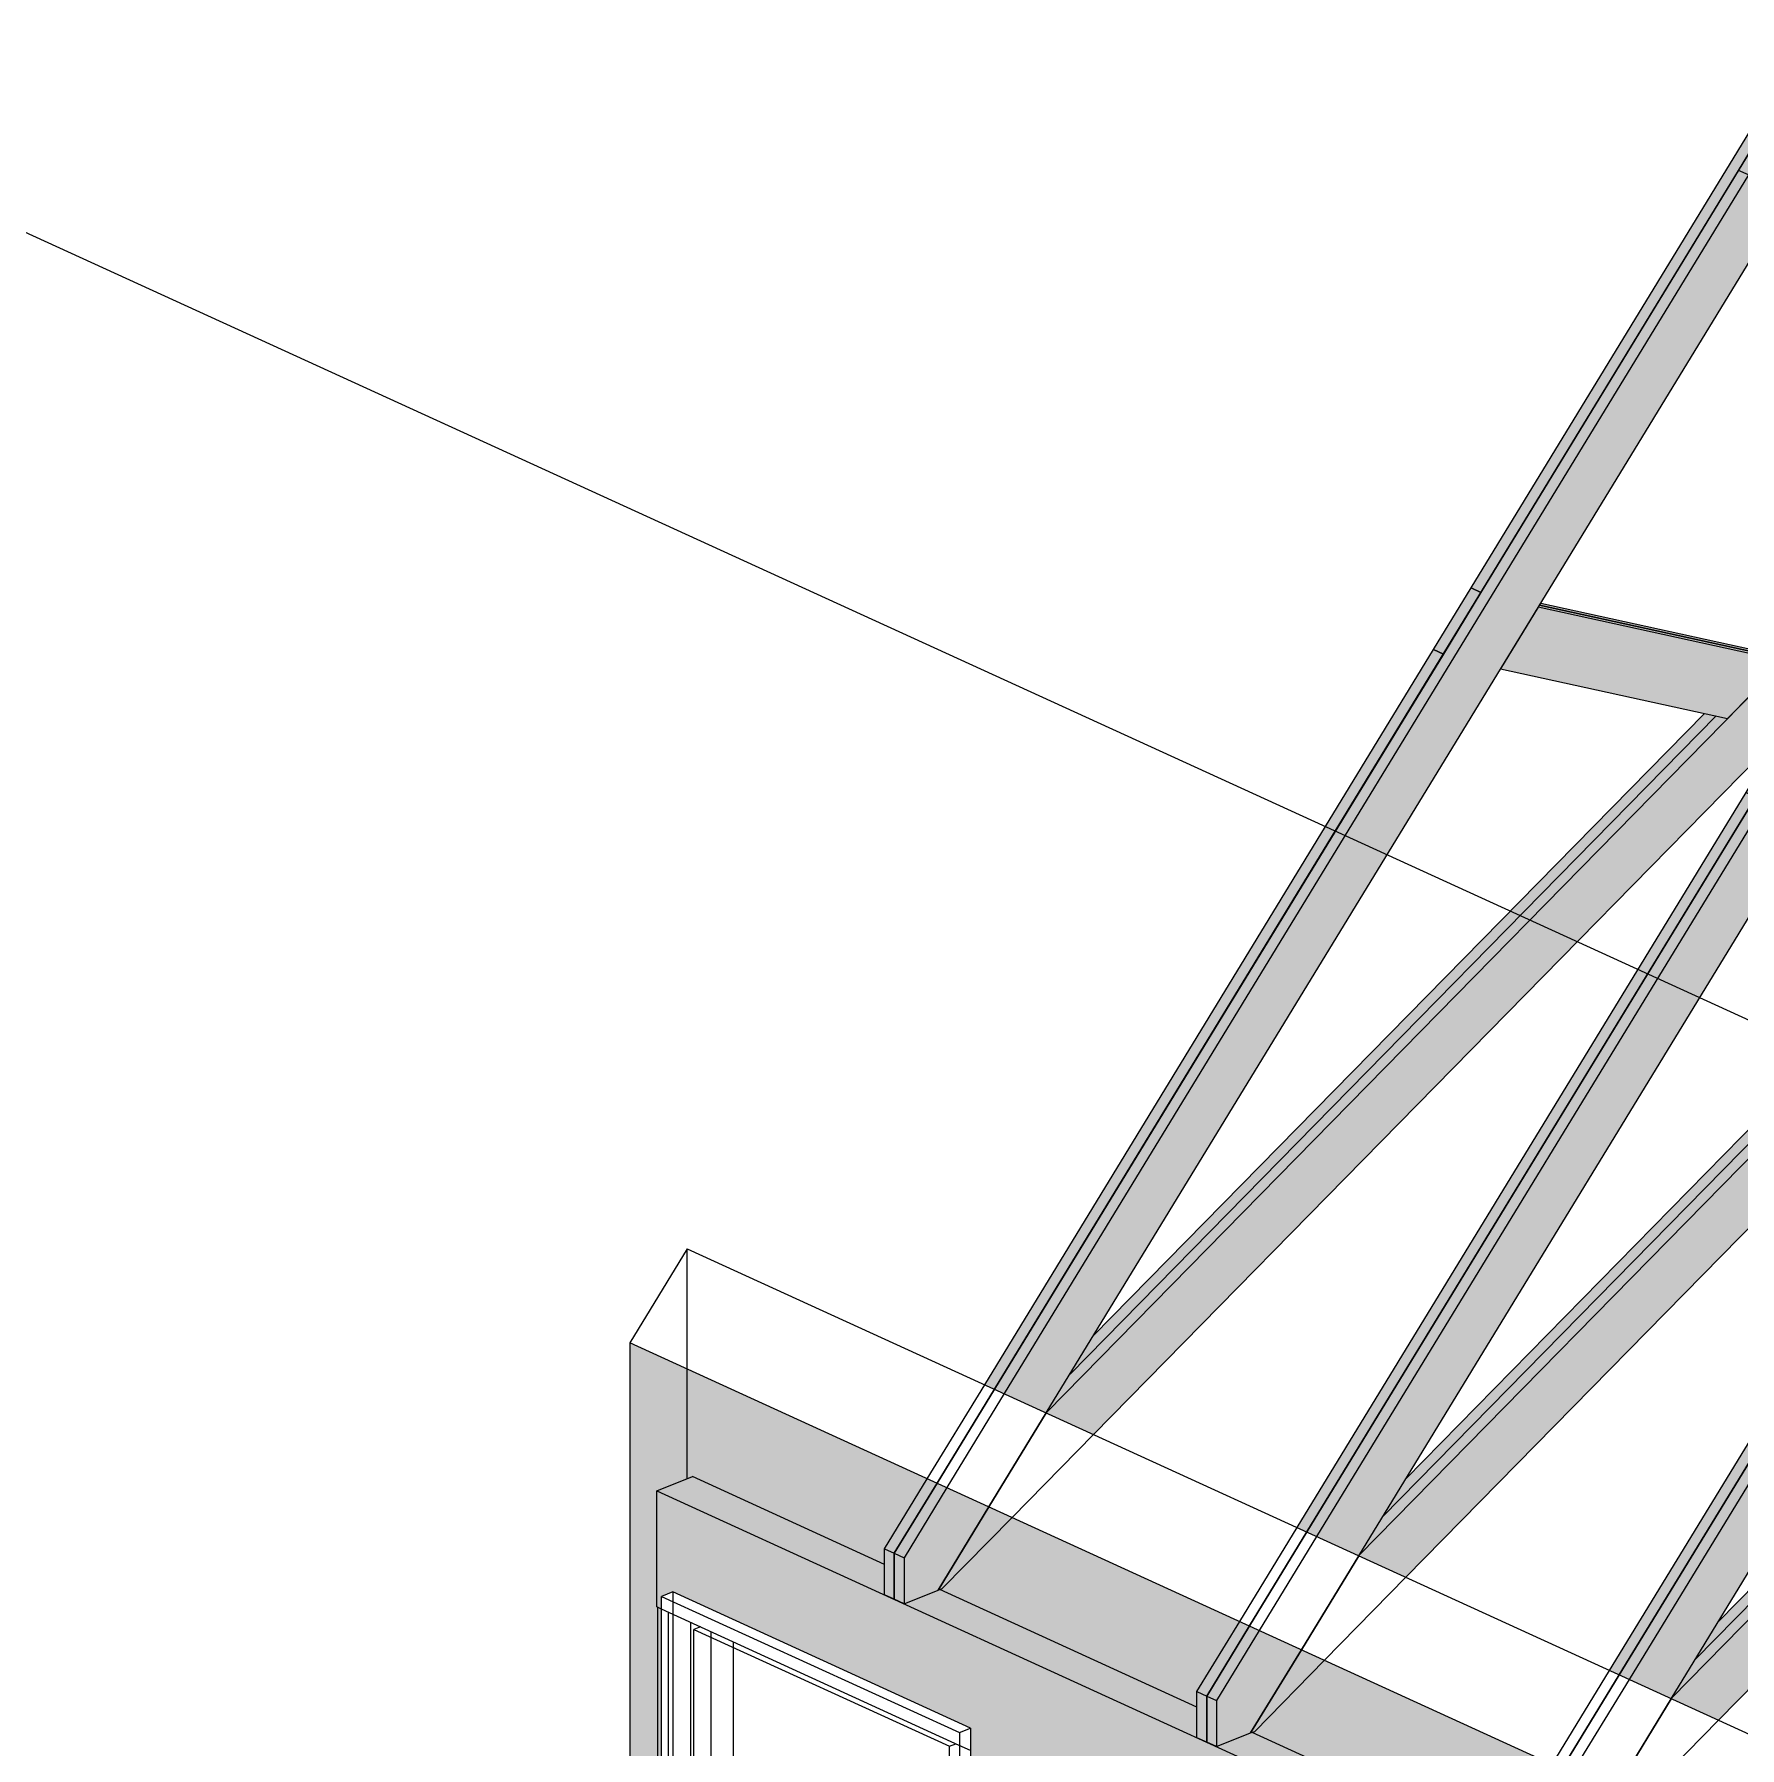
# Model space of a CAD drawing. Header units: inches. Extents: x -8719 to -3484, y -2874 to 4085.
# Drawn here: x -4329.6 to -4150.6, y 3566 to 3745.8 of the extents above; entities that cross this region are included whole.
import ezdxf

# ---------------------------------------------------------------- set-up
doc = ezdxf.new("R2010")
doc.units = ezdxf.units.IN
doc.header["$MEASUREMENT"] = 0
for name, color, linetype, lineweight in [('G-ANNO-SYMB', 111, 'Continuous', 9), ('I-WALL', 2, 'Continuous', 13), ('S-BEAM', 12, 'Continuous', 9), ('S-BEAM-1', 63, 'Continuous', 9), ('S-BEAM-3', 193, 'Continuous', 9)]:
    doc.layers.add(name, color=color, linetype=linetype, lineweight=lineweight)
doc.layers.add('I-WALL-1', color=2, linetype='Continuous', lineweight=13, transparency=0.4)

# ---------------------------------------------------------------- blocks, each defined once
blk = doc.blocks.new('W-Wide Flange - W10X22 _MOMENT FRAME_-2307720-STRUCTURAL - 3D - SOUTHWEST')
at = {"layer": 'S-BEAM-1'}
for points in [[(4588.44, 3552.96), (4621.22, 3566.08), (4622.47, 3568.12), (4620.35, 3569.09), (4589.1, 3556.59), (4586.43, 3553.87), (4587.92, 3553.19)], [(4582.89, 3544.7), (4616.35, 3558.09), (4620.96, 3565.65), (4588.81, 3552.78), (4590.57, 3551.98), (4584.47, 3546.19)], [(4588.81, 3552.78), (4620.96, 3565.65), (4621.22, 3566.08), (4588.44, 3552.96)]]:
    blk.add_hatch(color=256, dxfattribs=at).paths.add_polyline_path(points, flags=0)
at = {"layer": 'S-BEAM'}
for p, q in [((4620.35, 3569.09), (4589.1, 3556.59)), ((4620.35, 3569.09), (4622.47, 3568.12)), ((4621.22, 3566.08), (4588.44, 3552.96)), ((4620.96, 3565.65), (4588.81, 3552.78)), ((4588.81, 3552.78), (4583.14, 3550.51)), ((4588.44, 3552.96), (4583.66, 3551.05)), ((4568.44, 3548.32), (4563.51, 3546.35)), ((4563.51, 3546.35), (4556.91, 3543.71)), ((4563.51, 3542.98), (4560.84, 3541.91)), ((4565.72, 3543.87), (4563.51, 3542.98)), ((4565.46, 3543.43), (4563.51, 3542.66)), ((4563.51, 3542.66), (4561.22, 3541.74)), ((4538.94, 3536.52), (4512.82, 3526.07)), ((4542.87, 3534.72), (4512.82, 3522.7)), ((4543.25, 3534.55), (4512.82, 3522.37)), ((4504.3, 3522.66), (4502.59, 3521.97)), ((4503.98, 3519.16), (4503.82, 3519.24)), ((4503.82, 3518.91), (4503.98, 3518.84)), ((4504.3, 3519.29), (4503.98, 3519.16)), ((4503.98, 3518.84), (4503.98, 3519.16)), ((4504.3, 3518.96), (4503.98, 3518.84))]:
    blk.add_line(p, q, dxfattribs=at)
blk = doc.blocks.new('Truss - Truss-2014843-STRUCTURAL - 3D - SOUTHWEST')
at = {"layer": 'S-BEAM-3'}
for points in [[(4528.72, 3687.23), (4559.51, 3737.66), (4558.48, 3738.13), (4527.7, 3687.7), (4528.35, 3687.4)], [(4556.79, 3731.06), (4560.53, 3737.19), (4559.51, 3737.66), (4555.76, 3731.53), (4556.31, 3731.28)], [(4478.69, 3603.14), (4556.79, 3731.06), (4555.76, 3731.53), (4477.66, 3603.61)], [(4483.11, 3601.11), (4560.53, 3727.92), (4556.79, 3731.06), (4478.69, 3603.14), (4483.09, 3601.12)], [(4524.78, 3680.77), (4528.72, 3687.23), (4527.7, 3687.7), (4523.75, 3681.24)], [(4560.53, 3680.03), (4559.51, 3680.5), (4534.87, 3685.89), (4534.74, 3685.67), (4560.49, 3680.04)], [(4477.66, 3603.61), (4524.78, 3680.77), (4523.75, 3681.24), (4476.64, 3604.07)], [(4485.6, 3605.18), (4553.39, 3674.27), (4552.17, 3674.54), (4488.04, 3609.19), (4487.61, 3608.48)]]:
    blk.add_hatch(color=256, dxfattribs=at).paths.add_polyline_path(points, flags=0)
h = blk.add_hatch(color=256, dxfattribs=at)
h.paths.add_polyline_path([(4488.06, 3598.85), (4560.53, 3672.78), (4572.25, 3691.98), (4483.11, 3601.11)], flags=0)
h.paths.add_polyline_path([(4582.33, 3694.91), (4595.26, 3708.1), (4592.03, 3710.81), (4583.56, 3696.94)], flags=0)
h = blk.add_hatch(color=256, dxfattribs=at)
h.paths.add_polyline_path([(4483.15, 3601.18), (4554.61, 3674), (4553.39, 3674.27), (4485.6, 3605.18), (4483.44, 3601.65)], flags=0)
h.paths.add_polyline_path([(4560.53, 3680.03), (4572.25, 3691.98), (4574.7, 3695.98), (4559.51, 3680.5), (4560.49, 3680.05)], flags=0)
h = blk.add_hatch(color=256, dxfattribs=at)
h.paths.add_polyline_path([(4648.33, 3653.5), (4648.33, 3660.83), (4645.75, 3661.39), (4641.81, 3654.93), (4648.29, 3653.51)], flags=0)
h.paths.add_polyline_path([(4630.39, 3657.43), (4636.31, 3663.46), (4608.75, 3669.49), (4604.8, 3663.02), (4629.07, 3657.72)], flags=0)
h.paths.add_polyline_path([(4591.28, 3665.98), (4597.2, 3672.01), (4571.74, 3677.58), (4567.8, 3671.12), (4591.28, 3665.98)], flags=0)
h.paths.add_polyline_path([(4554.61, 3674), (4560.49, 3680.04), (4534.74, 3685.67), (4530.79, 3679.21), (4553.39, 3674.27)], flags=0)
h = blk.add_hatch(color=256, dxfattribs=at)
h.paths.add_polyline_path([(4636.51, 3663.66), (4636.52, 3663.74), (4635.87, 3664.05), (4609.01, 3669.92), (4608.88, 3669.7), (4636.26, 3663.71)], flags=0)
h.paths.add_polyline_path([(4597.4, 3672.21), (4597.59, 3672.42), (4572.01, 3678.01), (4571.88, 3677.8), (4597.28, 3672.24)], flags=0)
h.paths.add_polyline_path([(4559.51, 3680.5), (4558.48, 3680.97), (4535, 3686.11), (4534.87, 3685.89), (4558.48, 3680.73)], flags=0)
at = {"layer": 'S-BEAM'}
for p, q in [((4527.7, 3687.7), (4558.48, 3738.13)), ((4559.51, 3737.66), (4528.72, 3687.23)), ((4555.76, 3731.53), (4559.51, 3737.66)), ((4477.66, 3603.61), (4555.76, 3731.53)), ((4556.79, 3731.06), (4478.69, 3603.14)), ((4556.79, 3731.06), (4555.76, 3731.53)), ((4556.79, 3731.06), (4555.76, 3731.53)), ((4483.11, 3601.11), (4560.53, 3727.92)), ((4572.25, 3691.98), (4483.15, 3601.18)), ((4523.75, 3681.24), (4527.7, 3687.7)), ((4528.72, 3687.23), (4524.78, 3680.77)), ((4528.72, 3687.23), (4527.7, 3687.7)), ((4527.7, 3687.7), (4528.72, 3687.23)), ((4534.74, 3685.67), (4530.79, 3679.21)), ((4560.53, 3680.03), (4534.74, 3685.67)), ((4559.51, 3680.5), (4534.87, 3685.89)), ((4534.87, 3685.89), (4559.51, 3680.5)), ((4535, 3686.11), (4558.48, 3680.97)), ((4476.64, 3604.07), (4523.75, 3681.24)), ((4524.78, 3680.77), (4477.66, 3603.61)), ((4523.75, 3681.24), (4524.78, 3680.77)), ((4524.78, 3680.77), (4523.75, 3681.24)), ((4554.61, 3674), (4560.53, 3680.03)), ((4530.79, 3679.21), (4554.61, 3674)), ((4485.6, 3605.18), (4553.39, 3674.27)), ((4553.39, 3674.27), (4485.6, 3605.18)), ((4488.04, 3609.19), (4552.17, 3674.54)), ((4488.06, 3598.85), (4560.41, 3672.58)), ((4470.62, 3594.21), (4476.64, 3604.07)), ((4477.66, 3603.61), (4471.64, 3593.74)), ((4471.64, 3593.74), (4477.66, 3603.61)), ((4478.69, 3603.14), (4472.66, 3593.27)), ((4477.09, 3591.25), (4483.11, 3601.11)), ((4483.11, 3601.11), (4477.09, 3591.25)), ((4483.15, 3601.18), (4483.11, 3601.11)), ((4479.51, 3590.14), (4488.06, 3598.85)), ((4466.13, 3586.86), (4470.62, 3594.21)), ((4471.64, 3593.74), (4467.15, 3586.39)), ((4467.15, 3586.39), (4471.64, 3593.74)), ((4472.66, 3593.27), (4468.18, 3585.92)), ((4471.75, 3582.51), (4477.09, 3591.25)), ((4477.09, 3591.25), (4471.75, 3582.51)), ((4472.19, 3582.68), (4479.51, 3590.14)), ((4466.13, 3586.86), (4467.15, 3586.39)), ((4466.13, 3582.01), (4466.13, 3586.86)), ((4466.13, 3586.86), (4467.15, 3586.39)), ((4467.15, 3581.55), (4467.15, 3586.39)), ((4467.15, 3586.39), (4468.18, 3585.92)), ((4467.15, 3586.39), (4467.15, 3581.55)), ((4468.18, 3585.92), (4468.18, 3581.08)), ((4468.18, 3581.08), (4471.75, 3582.51)), ((4471.75, 3582.51), (4472.19, 3582.68)), ((4467.15, 3581.55), (4466.13, 3582.01)), ((4468.18, 3581.08), (4467.15, 3581.55))]:
    blk.add_line(p, q, dxfattribs=at)
blk = doc.blocks.new('Dimension Lumber - GLULAM - 5_125 in_ x 13_5 in_-2000024-STRUCTURAL - 3D - SOUTHWEST')
at = {"layer": 'S-BEAM'}
for p, q in [((4442.22, 3592.95), (4445.96, 3594.45)), ((4466.13, 3585.22), (4445.96, 3594.45)), ((4442.22, 3580.75), (4442.22, 3592.95)), ((4442.22, 3592.95), (4563.51, 3537.49)), ((4498.92, 3570.23), (4471.92, 3582.58)), ((4442.72, 3580.51), (4442.22, 3580.75)), ((4473.97, 3566.22), (4442.72, 3580.51)), ((4531.71, 3555.24), (4504.71, 3567.58)), ((4475.16, 3565.68), (4473.97, 3566.22))]:
    blk.add_line(p, q, dxfattribs=at)

msp = doc.modelspace()

# ---------------------------------------------------------------- hatches: boundary and pattern name
at = {"layer": 'I-WALL-1'}
h = msp.add_hatch(color=256, dxfattribs=at)
h.paths.add_polyline_path([(-4221.63, 3505.48), (-4212.61, 3509.09), (-4212.61, 3520.52), (-4206.29, 3523.05), (-4203.92, 3521.97), (-4202.21, 3522.66), (-4202.22, 3552.36), (-4231.35, 3565.68), (-4231.35, 3533.78), (-4228.73, 3532.58), (-4231.35, 3531.53), (-4231.35, 3509.92), (-4227.23, 3508.04)], flags=0)
h.paths.add_polyline_path([(-4263.79, 3524.75), (-4263.79, 3580.51), (-4264.29, 3580.75), (-4264.29, 3592.95), (-4260.55, 3594.45), (-4240.38, 3585.22), (-4240.38, 3586.86), (-4235.89, 3594.21), (-4267.12, 3608.48), (-4267.12, 3526.28), (-4264.42, 3525.04)], flags=0)
h.paths.add_polyline_path([(-4193.69, 3526.07), (-4167.57, 3536.52), (-4193.69, 3548.46), (-4193.69, 3533.01)], flags=0)
h.paths.add_polyline_path([(-4149.59, 3543.71), (-4143, 3546.35), (-4143, 3551.73), (-4161.42, 3560.15), (-4168.73, 3552.7), (-4169.01, 3552.59), (-4151, 3544.35)], flags=0)
h.paths.add_polyline_path([(-4174.8, 3555.24), (-4174.8, 3556.87), (-4170.31, 3564.22), (-4194.21, 3575.15), (-4201.52, 3567.69), (-4201.8, 3567.58), (-4174.88, 3555.27)], flags=0)
h.paths.add_polyline_path([(-4207.59, 3570.23), (-4207.59, 3571.86), (-4203.1, 3579.21), (-4227, 3590.14), (-4234.32, 3582.68), (-4234.59, 3582.58), (-4207.67, 3570.27)], flags=0)
h = msp.add_hatch(color=256, dxfattribs=at)
h.paths.add_polyline_path([(-4217.14, 3470.75), (-4214.34, 3471.87), (-4214.34, 3473.11), (-4219.92, 3475.66), (-4224.35, 3473.89), (-4219.02, 3471.45), (-4218.34, 3471.73), (-4217.14, 3471.18)], flags=0)
h.paths.add_polyline_path([(-4203.67, 3472.17), (-4203.42, 3472.3), (-4202.21, 3473.45), (-4202.21, 3476.72), (-4207.17, 3474.74), (-4203.67, 3473.13), (-4203.67, 3472.57)], flags=0)
h.paths.add_polyline_path([(-4225.74, 3474.53), (-4225.7, 3475.73), (-4225.27, 3475.9), (-4225.27, 3478.11), (-4230.85, 3480.66), (-4235.28, 3478.89), (-4229.95, 3476.45), (-4229.27, 3476.72), (-4228.07, 3476.18), (-4228.07, 3475.59), (-4227.14, 3475.16)], flags=0)
h.paths.add_polyline_path([(-4236.67, 3479.53), (-4236.67, 3480.34), (-4237.62, 3479.96)], flags=0)
h.paths.add_polyline_path([(-4255.36, 3488.07), (-4250.93, 3489.84), (-4255.53, 3491.94), (-4258.81, 3490.63), (-4255.63, 3489.18), (-4255.63, 3488.47), (-4255.95, 3488.34), (-4255.63, 3488.19)], flags=0)
h.paths.add_polyline_path([(-4202.69, 3513.06), (-4202.21, 3513.25), (-4202.21, 3522.66), (-4203.92, 3521.97), (-4202.69, 3521.41), (-4202.69, 3515.99)], flags=0)
h.paths.add_polyline_path([(-4193.69, 3516.66), (-4156.6, 3531.5), (-4152.03, 3529.41), (-4141.1, 3533.79), (-4141.1, 3535.37), (-4143, 3536.23), (-4143, 3546.35), (-4149.59, 3543.71), (-4169.01, 3552.59), (-4172.75, 3551.09), (-4174.8, 3552.03), (-4174.8, 3555.24), (-4201.8, 3567.58), (-4205.54, 3566.08), (-4207.59, 3567.04), (-4207.59, 3570.23), (-4234.59, 3582.58), (-4238.33, 3581.08), (-4240.38, 3582.01), (-4240.38, 3585.22), (-4260.55, 3594.45), (-4264.29, 3592.95), (-4264.29, 3580.75), (-4263.79, 3580.51), (-4263.79, 3581.86), (-4262.6, 3582.34), (-4231.35, 3568.04), (-4231.35, 3565.68), (-4202.22, 3552.36), (-4202.22, 3563.92), (-4202, 3564.01), (-4198.92, 3562.61), (-4198.92, 3550.85), (-4167.57, 3536.52), (-4193.69, 3526.07), (-4193.69, 3518.84)], flags=0)
h = msp.add_hatch(color=256, dxfattribs=at)
h.paths.add_polyline_path([(-4129.27, 3544.65), (-4136.96, 3548.97), (-4136.96, 3544.88), (-4135.39, 3547.45), (-4130.62, 3545.27)], flags=0)
h.paths.add_polyline_path([(-4172.75, 3551.09), (-4168.73, 3552.7), (-4161.42, 3560.15), (-4170.31, 3564.22), (-4174.8, 3556.87), (-4174.8, 3552.03), (-4173.77, 3551.56)], flags=0)
h.paths.add_polyline_path([(-4205.54, 3566.08), (-4201.52, 3567.69), (-4194.21, 3575.15), (-4203.1, 3579.21), (-4207.59, 3571.86), (-4207.59, 3567.02), (-4206.57, 3566.55)], flags=0)
h.paths.add_polyline_path([(-4238.33, 3581.08), (-4234.32, 3582.68), (-4227, 3590.14), (-4235.89, 3594.21), (-4240.38, 3586.86), (-4240.38, 3582.01), (-4239.36, 3581.55)], flags=0)

# ---------------------------------------------------------------- linework, layer by layer
at = {"layer": 'G-ANNO-SYMB'}
msp.add_line((-4757.06, 3920.06), (-3894.74, 3525.76), dxfattribs=at)
at = {"layer": 'I-WALL'}
for p, q in [((-4261.09, 3618.35), (-4267.12, 3608.48)), ((-4261.09, 3594.23), (-4261.09, 3618.35)), ((-4261.09, 3618.35), (-4115.94, 3551.98)), ((-3788.23, 3389.51), (-4267.12, 3608.48)), ((-4267.12, 3608.48), (-4267.12, 3483.36)), ((-4262.6, 3582.34), (-4263.79, 3581.86)), ((-4263.79, 3505.48), (-4263.79, 3581.86)), ((-4263.79, 3581.86), (-4232.53, 3567.57)), ((-4231.35, 3568.04), (-4262.6, 3582.34)), ((-4262.6, 3582.34), (-4262.6, 3505.96)), ((-4264.19, 3580.7), (-4264.19, 3508.18)), ((-4263.08, 3580.19), (-4263.08, 3507.67)), ((-4260.71, 3546.92), (-4260.71, 3579.11)), ((-4259.71, 3578.65), (-4260.38, 3578.38)), ((-4260.38, 3578.38), (-4233.57, 3566.12)), ((-4260.38, 3542.91), (-4260.38, 3578.38)), ((-4258.56, 3543.64), (-4258.56, 3578.12)), ((-4256.27, 3577.08), (-4256.27, 3544.89)), ((-4233.57, 3566.12), (-4232.9, 3566.39)), ((-4232.53, 3567.57), (-4231.35, 3568.04)), ((-4232.53, 3567.57), (-4232.53, 3497.2)), ((-4231.35, 3568.04), (-4231.35, 3497.68)), ((-4233.57, 3530.64), (-4233.57, 3566.12))]:
    msp.add_line(p, q, dxfattribs=at)

# ---------------------------------------------------------------- block references
at = {"layer": 'S-BEAM'}
for name, p in [('Truss - Truss-2014843-STRUCTURAL - 3D - SOUTHWEST', (-8706.51, 0)), ('Truss - Truss-2014843-STRUCTURAL - 3D - SOUTHWEST', (-8673.72, -14.99)), ('Truss - Truss-2014843-STRUCTURAL - 3D - SOUTHWEST', (-8640.93, -29.99)), ('Dimension Lumber - GLULAM - 5_125 in_ x 13_5 in_-2000024-STRUCTURAL - 3D - SOUTHWEST', (-8706.51, 0)), ('W-Wide Flange - W10X22 _MOMENT FRAME_-2307720-STRUCTURAL - 3D - SOUTHWEST', (-8706.51, 0))]:
    msp.add_blockref(name, p, dxfattribs=at)

doc.saveas('drawing.dxf')
